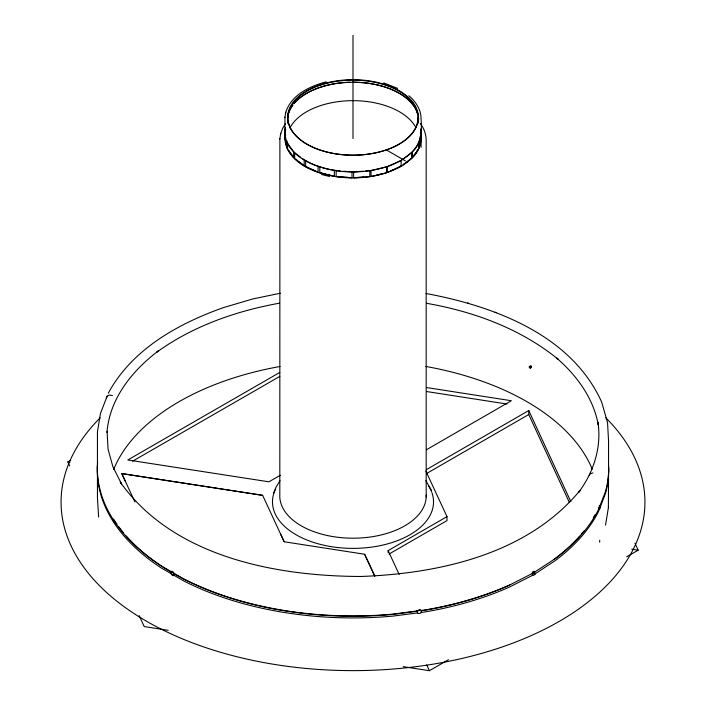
<?xml version="1.0" encoding="UTF-8"?>
<svg xmlns="http://www.w3.org/2000/svg" width="706" height="706" viewBox="0 0 706 706"><rect width="100%" height="100%" fill="white"/><g stroke="black" fill="none" stroke-linecap="round" stroke-linejoin="round"><path stroke-width="1.06" d="M426.212 495.127A73.221 42.272 0 0 1 352.541 538.201A73.221 42.272 0 0 1 279.814 494.597L279.894 138.535M280.679 133.761L282.762 128.077L285.577 123.497M285.559 133.416C281.615 151.772 299.476 165.451 314.717 171.117C337.574 179.633 363.334 180.092 386.57 172.758L386.57 166.801C363.334 174.135 337.574 173.676 314.717 165.16C304.701 161.1 294.931 155.17 288.913 145.948C283.274 137.511 285.224 127.009 284.915 117.487L284.977 117.108M285.718 112.572C290.987 94.992 309.74 86.185 326.163 81.861M608.387 507.746L608.554 474.944M106.977 432.54C109.492 398.749 132.216 370.606 158.373 350.891L156.953 352.047C193.1 326.004 236.025 311.011 279.594 303.156M279.814 139.047L280.759 133.257M284.915 117.487L285.78 112.192M284.915 131.395L285.559 127.459M408.898 95.742C414.74 100.729 419.532 107.303 420.811 115.025C421.729 127.777 422.788 142.7 412.189 152.011L412.189 157.976C418.243 152.019 422.17 143.477 420.811 134.89M605.527 525.176L608.554 506.723M534.539 572.142L534.821 571.728A1.977 1.068 -63 0 0 533.851 572.081C532.05 572.963 531.3 575.258 533.921 575.187A1.968 1.068 -63 0 0 534.874 574.216L534.539 572.142L555.022 558.79A255.678 147.616 0 0 0 598.529 509.503L599.923 505.364M417.634 610.866L416.964 611.299L417.634 612.993A2.215 1.765 -21.2 0 0 421.129 612.534L421.173 610.478A2.215 1.765 -21.2 0 0 417.634 610.866L392.995 614.114A255.678 147.616 0 0 1 183.913 579.044L161.215 565.938A255.678 147.616 0 0 1 97.596 461.503M285.674 129.163L284.88 132.631L285.48 135.243M285.674 135.12L284.968 138.235L284.968 132.269M106.35 398.255L107.144 396.163L109.253 395.025L112.466 395.51M107.144 396.163L100.473 413.442L97.446 431.895L97.446 463.683M273.716 493.097L275.914 487.414L280 480.671M107.083 431.295L108.053 449.131L112.881 466.745L121.503 483.875L120.249 482.101C172.996 556.663 275.031 576.22 360.766 576.475C439.741 573.643 527.347 554.069 580.032 490.449L578.805 492.179C593.561 472.261 601.777 447.216 597.947 422.391L598.229 424.677C593.393 398.087 576.784 375.513 556.725 358.118L558.208 359.328C520.631 328.678 473.717 311.522 426.362 303.271M600.144 505.32L605.527 491.411A255.678 147.616 0 0 0 608.66 466.41M608.66 468.396A255.678 147.616 0 0 1 605.527 493.397L598.529 511.488A255.678 147.616 0 0 1 555.022 560.776L535.06 573.854M530.674 367.879C530.947 364.534 527.532 367.27 530.55 367.994M108.256 393.277C131.845 349.444 177.859 323.789 223.264 307.675L252.651 298.982L280.37 293.219M589.272 475.394L590.551 473.576L592.943 472.888M365.479 171.011L370.632 170.614L387.056 166.687L401.167 160.439L411.854 152.399L411.854 158.356L401.167 166.395L387.241 172.564L387.241 166.607C403.197 161.295 422.4 148.895 420.52 130.019M371.029 170.517L371.029 176.482C389.227 173.085 409.065 166.051 418.632 149.001L418.632 143.036M69.682 465.934L67.829 461.945L70.688 460.294M280.335 475.235L268.942 481.81L127.812 459.977L279.788 372.433M529.235 366.829L530.956 365.84M529.315 367.094L531.036 366.105M529.438 367.349L531.159 366.361M529.606 367.588L531.327 366.599M529.791 367.791L531.512 366.793M529.994 367.941L531.318 367.173M426.38 449.784L511.356 400.726L426.415 387.532M426.389 469.64L528.75 410.548L570.81 501.578M426.389 473.62L528.75 414.519L528.75 410.548M388.115 552.604L388.115 550.618L446.995 516.624L425.903 471.176M389.068 554.042L446.995 520.596L446.995 516.624M534.874 574.216L532.28 572.716M403.285 666.658L429.416 670.7L448.478 659.695M626.734 556.778L638.171 550.177L634.932 543.188M132.596 461.195L279.788 376.404M532.959 573.122L508.964 585.398A254.46 146.91 0 0 1 423.997 610.39L421.279 610.743M532.959 575.108L509.706 586.942A255.678 147.616 0 0 1 424.332 612.058L421.173 612.464M421.173 610.478L424.332 610.072A255.678 147.616 0 0 0 509.706 584.956M416.964 611.299L392.81 614.414A254.46 146.91 0 0 1 174.011 573.74M417.599 612.923L392.995 616.1A255.678 147.616 0 0 1 183.913 581.029L161.215 567.924A255.678 147.616 0 0 1 97.596 463.489M363.325 171.17L353 171.955L343.548 171.24M340.38 170.993C327.125 169.775 313.676 165.936 302.477 158.665M67.829 461.945L69.991 462.271M631.764 549.18L638.171 550.177M280.556 533.974L284.191 541.811L262.641 495.33L121.785 473.585L134.908 501.948M284.191 541.758L364.623 554.254L374.762 576.061L364.623 554.254M168.187 630.29L144.236 626.584L139.144 615.606M426.415 391.503L506.996 404.026M425.983 293.493C493.776 306.077 571.516 334.776 601.724 402.235L607.548 422.647L608.554 441.171L608.554 472.949M321.645 174.506L329.605 176.491M383.685 82.911L397.69 88.4M467.716 302.883L468.705 303.227M495.021 312.211L496.256 312.634M386.509 149.999L405.429 160.924M532.968 571.278L534.671 572.398M532.668 572.16L535.06 573.731M300.738 157.359L294.014 152.293L287.201 142.806L286.636 140.326M598.309 507.87L599.756 508.744L600.144 507.332L599.103 505.787M420.379 123.506C424.306 128.668 426.398 135.217 426.186 141.703L426.186 497.253M425.859 480.707L431.34 490.238M388.115 550.618L399.164 574.419M426.724 664.902L429.416 670.7M125.333 481.227L121.785 473.585L262.641 495.33M528.75 414.519L569.424 502.548M420.52 135.976L420.988 138.005M98.619 516.995L97.446 497.448L97.446 465.669M420.811 128.924L421.085 133.866M599.694 540.249L599.694 542.234M421.085 139.823L421.085 147.536M420.988 132.048L421.032 138.95L418.905 148.286L418.905 142.33M401.167 160.439L401.167 166.395M369.794 170.675L369.794 176.641L353.618 177.868L353.618 171.911M353 35.3L353 138.588M351.994 171.876L351.994 177.841L336.153 176.632L336.153 170.675M334.362 170.375L334.362 176.332L319.8 172.855L319.8 166.89M318.079 166.307L318.079 172.264L305.654 166.757L305.654 160.8M304.207 159.962L304.207 165.928L294.676 158.753L294.676 152.787M293.652 151.799L293.652 157.756L287.624 149.345L287.624 143.389M287.104 142.356L287.104 148.313L285.012 139.17L285.012 133.213M289.928 128.007A65.684 37.921 0 0 1 352.585 100.667A65.684 37.921 0 0 1 415.843 127.548M287.421 117.973A65.684 37.921 0 0 1 292.716 105.062M293.864 103.614A65.684 37.921 0 0 1 295.779 101.505M297.173 100.137A65.684 37.921 0 0 1 349.911 82.24M353 82.196A65.684 37.921 0 0 1 374.277 84.243M375.248 84.438A65.684 37.921 0 0 1 388.944 88.374M389.924 88.753A65.684 37.921 0 0 1 414.219 106.385M415.34 108.168A65.684 37.921 0 0 1 417.74 113.719M418.526 117.496A65.684 37.921 0 0 1 418.676 119.402M418.349 121.203A65.376 37.745 0 0 1 418.164 123.091M287.907 123.568A65.376 37.745 0 0 1 287.633 120.726M287.721 117.884A65.376 37.745 0 0 1 292.999 105.026M294.137 103.588A65.376 37.745 0 0 1 355.603 82.302A65.376 37.745 0 0 1 413.937 106.341M414.51 107.233A65.376 37.745 0 0 1 417.696 114.584M418.226 117.408A65.376 37.745 0 0 1 418.367 119.305M420.061 142.118A67.335 38.874 0 0 1 419.108 145.983M417.493 149.778A67.335 38.874 0 0 1 416.434 151.631M415.949 152.399A67.335 38.874 0 0 1 413.107 156.123M410.354 158.965A67.335 38.874 0 0 1 403.664 164.198M401.202 165.733A67.335 38.874 0 0 1 391.045 170.667M381.884 173.711A67.335 38.874 0 0 1 376.024 175.123M363.766 176.968A67.335 38.874 0 0 1 357.465 177.382M347.952 177.356A67.335 38.874 0 0 1 337.503 176.421M330.408 175.212A67.335 38.874 0 0 1 320.762 172.723M315.847 171.011A67.335 38.874 0 0 1 305.548 166.175M303.042 164.657A67.335 38.874 0 0 1 295.893 159.185M293.105 156.361A67.335 38.874 0 0 1 288.895 150.493M286.274 143.839A67.335 38.874 0 0 1 285.904 141.897M431.931 492.7A80.519 46.49 0 0 1 349.629 548.333A80.519 46.49 0 0 1 275.675 488.914M428.763 486.134A80.519 46.49 0 0 1 431.587 491.747M594.884 514.939A254.46 146.91 0 0 1 593.261 517.701M583.924 531.018A254.46 146.91 0 0 1 581.162 534.354M579.732 536.004A254.46 146.91 0 0 1 554.069 559.355M171.187 572.098A254.46 146.91 0 0 1 126.268 536.004M123.444 532.703A254.46 146.91 0 0 1 118.837 526.808M116.993 524.249A254.46 146.91 0 0 1 113.578 519.078M113.587 469.569A245.944 141.994 0 0 1 280.008 366.485M425.85 366.458A245.944 141.994 0 0 1 592.255 469.181M420.07 609.799A2.215 1.765 -21.2 0 1 417.061 610.593M605.819 417.811A291.922 168.54 0 0 1 353 670.629A291.922 168.54 0 0 1 100.181 417.811M318.547 149.513A65.376 37.745 0 0 0 418.349 118.617A65.376 37.745 0 0 0 322.104 84.173A65.376 37.745 0 0 0 318.547 149.513M318.75 149.566A65.005 37.524 0 0 0 417.97 118.855A65.005 37.524 0 0 0 322.28 84.596A65.005 37.524 0 0 0 318.75 149.566M170.843 572.487A2.436 1.403 60 0 0 173.429 575.699A2.436 1.403 60 0 0 173.429 572.257A2.436 1.403 60 0 0 170.843 572.487"/></g></svg>
